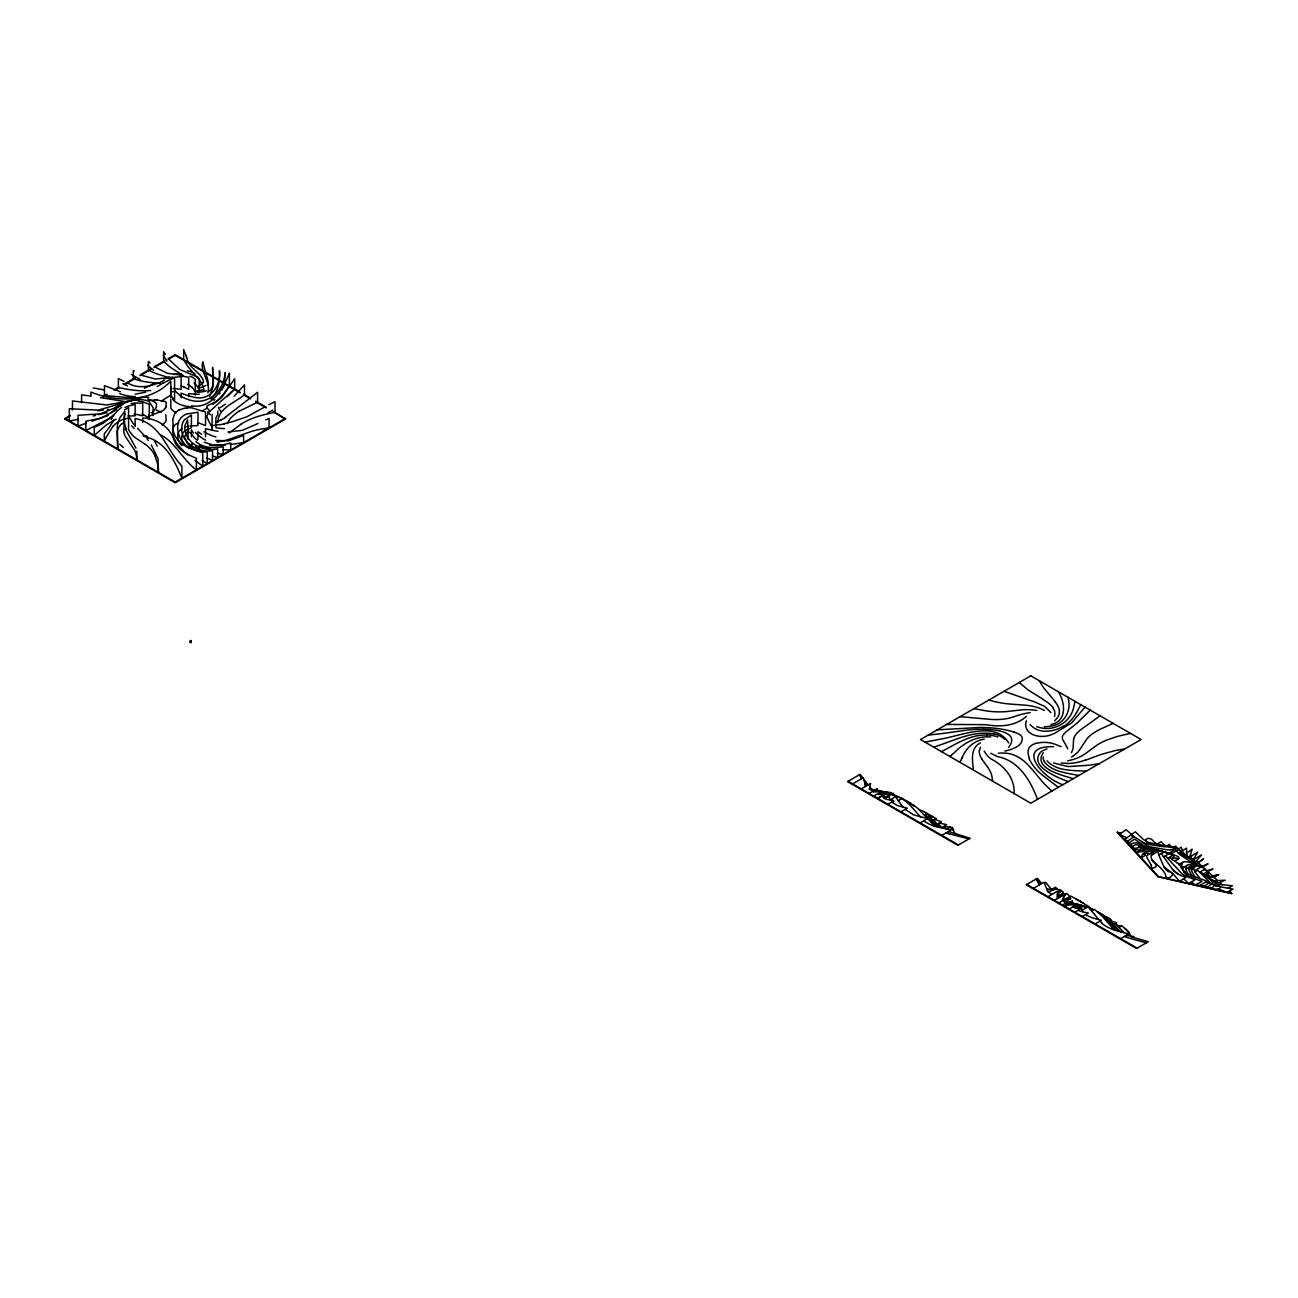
<?xml version="1.0" encoding="UTF-8"?>
<svg xmlns="http://www.w3.org/2000/svg" width="1298" height="1298" viewBox="0 0 1298 1298"><rect width="100%" height="100%" fill="white"/><g stroke="black" fill="none" stroke-linecap="round" stroke-linejoin="round"><path stroke-width="1.5" d="M190.238 641.05L190.206 640.936M217.804 422.385C217.983 407.929 235.246 402.721 244.495 394.673L244.495 384.825L234.062 396.296M1188.871 868.605L1193.543 865.782L1190.558 866.172A2.693 1.558 0 0 0 1189.828 866.577L1189.033 870.358L1191.824 875.566M190.92 642.737L190.871 641.05M191.017 640.904L190.417 642.186L190.498 640.368M189.849 641.666L190.79 641.958M190.433 641.78L190.417 642.624M217.837 411.223L217.772 413.624A44.051 13.564 -14.9 0 1 217.577 415.425M1067.134 902.483L1063.549 901.136L1067.783 897.794M172.537 419.822L174.938 413.089A12.493 9.557 -0.3 0 1 178.816 410.282M191.066 642.137L191.163 641.05M1059.282 713.089L1059.346 710.915M123.862 429.833L124.786 411.401L119.935 417.664L117.339 425.16L117.729 448.913L117.145 431.763A31.525 18.204 0 0 1 121.72 423.781M1054.657 716.382L1054.82 714.809A32.32 18.659 0 0 0 1054.284 710.136L1052.694 707.459M861.272 788.892L870.569 783.538L870.277 784.884A62.58 36.133 0 0 1 870.017 785.89L869.465 789.444L873.716 790.579M1057.335 894.436L1057.984 890.899L1047.973 896.675M1156.729 849.492A9.118 5.257 0 0 0 1152.689 852.186C1145.582 861.953 1164.679 865.295 1151.358 868.573A20.362 11.763 0 0 0 1151.131 864.874M190.579 642.137L190.968 641.683M979.552 750.374L980.396 747.307M1181.748 864.127L1182.413 862.699A3.423 1.979 0 0 1 1184.733 861.742L1187.021 861.791A16.111 9.297 0 0 1 1192.456 863.332L1195.166 864.468A77.069 44.489 0 0 1 1200.374 867.372L1194.549 870.844M1073.706 739.341L1073.495 740.769A56.252 32.482 0 0 0 1073.43 741.904L1073.186 747.486A54.889 31.687 0 0 1 1072.018 751.38L1071.499 752.662M1075.052 701.342L1073.56 707.897A113.413 65.484 0 0 1 1072.992 709.746C1069.438 722.029 1056.134 729.865 1043.657 728.292A29.465 17.02 0 0 1 1036.761 726.702M1190.493 854.214L1192.148 849.152L1186.615 853.192A25.214 14.554 0 0 0 1186.972 854.895L1187.508 856.258M1057.205 894.987L1057.902 898.297M1057.351 894.744L1058.665 894.695A9.037 5.224 0 0 0 1061.423 894.354L1062.786 894.825M124.786 413.948L123.862 419.059A27.858 21.758 17.1 0 0 123.975 422.953M170.784 399.622L170.833 407.945A17.069 9.849 0 0 0 172.212 409.941L172.634 410.363A20.768 11.99 0 0 0 173.981 411.498M170.784 386.544L170.833 395.046A16.971 9.832 10.4 0 0 172.147 397.253L172.634 397.707A20.671 11.487 13.3 0 0 173.916 399.054M207.826 392.726C211.103 381.807 199.892 372.688 202.699 361.801L207.972 380.671L208.118 385.652M1195.474 861.856L1195.701 861.629A61.055 35.241 0 0 0 1197.437 859.779L1201.542 854.847L1194.371 859.227L1193.673 861.109A6.896 3.975 0 0 0 1191.742 860.168M166.128 406.663L166.112 402.429A10.481 5.176 -16.7 0 0 164.878 401.439L156.928 400.076M217.285 415.474L215.89 417.972L215.89 426.474M106.306 437.085L112.975 426.231M962.305 757.383C965.939 748.037 974.117 740.671 984.176 739.146M1080.796 704.636L1076.496 712.878M106.176 437.361L105.398 438.951M961.558 758.941L960.666 760.774M224.408 385.165L225.187 372.672C223.029 394.835 203.786 408.27 183.196 397.415A13.759 7.042 15.2 0 1 180.584 396.101M105.203 439.341L104.311 441.142L104.311 433.84L109.292 427.383M959.92 762.267L960.585 760.92M224.035 385.912L223.353 387.258M222.737 388.443L221.926 389.984M227.134 423.683L228.773 420.925M109.486 427.058L113.867 420.098M220.076 393.083L219.427 394.057M1063.727 897.015L1065.999 893.624L1054.333 900.358M1081.786 906.036L1081.38 908.357L1083.051 911.715M1064.652 895.685L1064.003 896.61M1085.014 707.069L1071.596 722.954L1054.722 733.24A55.619 32.109 0 0 1 1051.867 734.457C1043.089 738.448 1026.329 736.745 1025.631 724.787A50.444 29.124 0 0 1 1026.41 720.763M209.611 396.49L212.986 387.323L212.629 367.415C212.174 375.122 215.971 385.96 208.816 391.607M165.3 408.091L164.522 409.097A17.491 9.216 -3.8 0 1 162.85 410.655L149.27 416.123M187.626 431.52L185.16 435.365A16.144 9.313 0 0 0 184.787 437.345L187.269 443.251M1043.219 752.662C1032.786 768.773 1062.543 775.231 1073.284 778.703M208.41 412.667L206.771 416.739L209.335 422.304A113.77 65.679 0 0 1 212.109 427.74M202.65 382.991L199.065 386.123M153.067 412.034L156.149 407.653L156.571 404.522A13.629 7.269 -9.2 0 0 155.938 403.126L155.338 402.331M1008.66 747.307C1023.149 728.373 981.953 728.567 973.192 729.525A107.328 61.963 0 0 0 964.544 730.417L944.782 733.192A206.447 119.189 0 0 1 939.022 733.922L928.086 735.106M1195.247 864.5L1203.652 858.789L1199.157 862.164M184.576 419.708L191.406 415.068L191.406 427.74L186.815 429.752M1090.271 710.087L1078.362 721.883A144.208 83.267 0 0 1 1073.819 725.712L1066.469 731.439A49.097 28.345 0 0 0 1065.593 732.202L1063.354 734.636A13.175 7.61 0 0 0 1062.299 737.459L1062.429 738.286A23.202 13.402 0 0 0 1063.305 740.671L1065.885 745.117A115.311 66.571 0 0 1 1067.491 748.394L1067.702 748.865M208.848 412.18L234.678 388.962L234.678 378.74L221.552 397.691L216.847 401.293L207.112 405.885L206.999 407.718L209.87 411.223M1054.657 720.763L1055.647 719.725A30 17.312 0 0 0 1059.509 713.105M211.039 399.2C218.372 391.85 220.125 380.492 219.443 370.611C221.131 386.755 209.286 402.575 192.023 396.653A14.278 5.971 14.6 0 1 189.394 396.166L181.136 393.197L181.136 397.853M214.787 399.622L213.975 400.384M954.695 752.256C964.138 742.732 976.988 735.739 990.747 736.956M953.998 752.889L949.876 756.539M950.736 755.777L951.596 755.03M953.073 830.152L953.154 830.055A2.142 1.233 0 0 0 953.478 829.536L952.375 827.41L951.239 828.059L950.233 827.037M114.224 414.354L103.321 423.197L94.283 427.302L94.283 435.398L106.809 424.576L116.155 419.076M121.963 423.878L124.786 421.801M225.057 417.388L257.604 392.288L257.604 402.218L239.027 411.271M1155.837 849.93L1145.972 852.023L1144.398 853.808L1145.566 855.074L1141.25 857.913L1142.045 855.366A7.009 4.04 0 0 1 1142.938 854.084M1191.434 869.043L1196.48 866.009L1190.006 864.517A3.991 2.304 0 0 0 1188.903 864.614C1184.101 865.393 1185.869 871.867 1188.53 874.138M876.799 789.07L876.215 789.509A35.679 20.59 0 0 1 875.209 790.239L873.781 791.228A4.316 2.482 0 0 0 873.213 791.699M1198.768 862.472L1196.853 863.916M234.143 429.265L240.682 424.462M233.543 429.719L230.444 432.023A54.694 31.574 0 0 1 229.129 432.932M220.011 407.734L222.412 406.144M883.37 797.345C895.344 794.344 884.798 792.964 883.37 795.56C881.082 802.618 904.69 797.556 887.54 804.062M162.072 425.16L162.818 424.608A17.539 10.124 0 0 0 164.522 423.002L165.3 421.947A25.295 14.603 0 0 0 166.128 420.406L165.884 415.133A10.222 5.906 0 0 0 165.609 414.76M1121.196 833.219L1117.091 832.31L1157.751 876.556L1231.77 893.559L1229.238 891.239M1131.58 834.452L1135.361 831.791L1143.295 839.384L1148.795 842.759L1170.098 846.556A28.653 16.549 0 0 1 1176.118 847.87L1179.249 848.876L1171.137 854.003M225.365 404.23L222.883 405.852M929.611 818.243L932.418 816.62L926.22 814.138L926.675 817.123M1073.608 755.631L1071.499 757.026M980.396 742.943C969.914 748.037 972.559 760.693 973.338 770.039M1140.536 849.947L1136.448 852.705L1137.308 852.413M223.451 418.556L223.207 418.735A32.288 7.48 -7.7 0 1 220.871 420.13M1157.329 844.171L1160.996 841.721L1165.604 846.02M1143.197 853.938L1145.469 852.429M1147.464 855.187L1154.23 850.742M1152.802 852.234L1156.826 849.59M1152.608 852.543C1151.959 849.979 1160.704 849.801 1158.287 851.423M1100.104 715.798L1080.244 730.076A69.037 39.849 0 0 0 1078.898 731.277L1078.492 731.65A33.31 19.227 0 0 0 1073.511 739.325M1151.715 855.285L1158.319 850.969A30.73 17.75 0 0 0 1158.871 855.171L1163.414 865.766M1166.642 846.134L1169.336 844.365L1171.25 846.734M1158.773 854.96L1161.142 853.435L1172.629 869.465A26.934 15.544 0 0 0 1178.665 874.381L1185.853 877.513L1179.493 881.293L1173.36 874.171M1161.304 853.711L1163.884 852.04A43.759 25.262 0 0 0 1157.102 850.239L1156.307 850.028M1173.765 847.237L1175.745 845.971L1176.897 848.097M182.272 428.518C175.311 431.974 177.323 441.19 181.931 445.717M1163.381 856.988L1165.296 855.771L1178.827 870.325A53.234 30.73 0 0 0 1179.85 871.575A23.559 13.597 0 0 0 1185.188 875.761L1195.02 879.817L1188.757 883.467L1183.695 878.811M1165.393 855.869L1176.28 848.535L1172.565 847.48A13.678 7.902 0 0 0 1169.855 847.059L1164.533 846.718A47.929 27.68 0 0 1 1161.256 846.393L1151.91 844.917A39.427 22.764 0 0 1 1143.7 842.791L1134.079 836.658L1126.534 841.931L1129.195 842.824M1178.827 848.73L1181.31 847.14L1182.916 852.251A23.348 13.483 0 0 0 1183.354 853.111M1064.977 902.029L1070.85 898.524L1068.854 895.393A76.485 44.148 0 0 0 1066.518 893.349L1057.416 897.924M1167.94 858.367L1172.078 855.739M1146.183 851.975L1144.722 851.829A10.579 6.101 0 0 0 1137.259 852.364M1178.406 853.208L1181.91 850.985L1177.984 849.687M1182.332 850.758L1186.518 848.113L1186.567 852.672M1169.449 857.41C1171.039 860.087 1176.377 856.502 1172.727 855.074M1182.689 854.814L1184.62 853.613L1180.288 852.007M1182.9 854.96L1188.287 857.183A76.939 44.424 0 0 0 1189.99 857.978L1192.57 859.13A3.148 1.817 0 0 1 1193.284 859.503M1171.202 858.627C1173.635 863.446 1183.224 857.864 1176.442 855.869A34.559 19.941 0 0 0 1170.861 853.954M1186.421 856.258L1187.362 855.674L1183.679 854.198M186.166 430.125L184.576 431.212A14.018 8.096 0 0 0 182.969 432.867C176.901 444.792 194.375 450.536 202.764 452.71L202.764 466.177L195.041 460.433M1064.311 725.566C1054.511 732.072 1038.66 734.554 1030.174 724.544M1157.751 876.556L1231.77 893.559M1190.964 858.221A30.325 17.507 0 0 1 1191.126 856.242L1197.746 852.153L1194.128 858.27A17.831 10.303 0 0 0 1193.349 860.785M157.204 386.609L163.256 382.894M161.439 401.001L166.793 397.642A184.819 106.712 0 0 1 170.784 395.257M1179.184 864.614L1182.884 862.326M1191.872 858.822L1191.97 858.757A4.413 2.547 0 0 0 1191.304 858.416M1192.408 860.266L1193.43 859.649M1182.397 868.135L1187.07 865.295M1176.442 850.596A21.044 12.153 0 0 0 1179.249 853.954L1179.914 854.555A41.276 23.835 0 0 0 1180.855 855.285L1191.029 861.921A23.478 13.548 0 0 1 1191.467 862.229L1193.835 861.401M1193.17 863.559L1194.014 863.04M1185.934 868.914L1190.088 866.383M1188.854 868.897L1192.456 866.723M1191.515 869.838L1193.754 868.492A38.81 22.407 0 0 0 1195.036 871.883A42.282 24.419 0 0 0 1195.393 872.499L1200.131 878.632M1201.964 867.161L1208.097 863.819L1201.153 866.772M1195.052 871.867L1197.713 870.293L1209.687 882.105A24.191 13.97 0 0 0 1214.441 885.139M124.446 409.908L128.583 407.669L128.583 429.963L132.315 435.025A33.894 19.567 0 0 0 134.862 437.296L135.268 437.604A80.103 46.241 0 0 0 136.809 438.74L144.419 443.802M1199.53 872.272L1204.869 869.125A81.709 47.182 0 0 0 1199.758 865.961L1197.162 864.582M1200.455 873.246L1201.607 872.564L1211.926 881.18M1203.343 874.008L1207.594 871.526A18.594 10.741 0 0 0 1204.122 869.563M1206.994 871.915L1212.997 869.011L1211.715 869.335A33.067 19.097 0 0 0 1208.406 870.277L1207.805 870.504A13.937 8.048 0 0 0 1206.734 870.926M1204.203 874.738L1211.845 879.703M1026.394 716.382C1015.15 726.312 1000.287 727.042 986.123 724.771A162.883 94.04 0 0 0 982.7 724.625L946.534 724.446M1205.842 875.128L1208.763 873.7M1206.199 875.404L1207.335 874.738L1209.509 876.166M273.245 411.304L285.511 419.043L175.198 482.726L64.9 419.043L70.157 415.344M103.418 396.15L106.923 394.121M113.916 390.081L119.173 387.047M124.43 384.013L134.927 377.945M140.184 374.911L150.698 368.859M154.186 366.831L164.7 360.763M168.205 358.751L175.198 354.695L239.984 392.11M64.9 419.043L70.157 416.009M103.418 396.799L106.923 394.787M115.668 389.724L119.173 387.713M126.182 383.673L134.927 378.61M140.184 375.576L150.698 369.508M154.186 367.496L164.7 361.428M168.205 359.4L175.198 355.36L239.984 392.759M64.9 418.378L175.198 482.061L285.511 418.378M852.608 783.878L863.251 777.745A81.157 46.858 0 0 1 864.63 782.662L864.874 784.495M867.194 785.485L865.263 781.153L868.167 784.917M869.125 793.419L877.172 788.762M874.073 796.274C877.708 790.579 899.985 793.305 884.425 798.351M877.562 798.286L884.571 794.246L877.854 794.506M877.837 798.448L884.068 794.847M890.071 793.484L891.434 792.705L887.313 792.007A9.118 5.273 0 0 0 885.528 791.942L885.058 791.958M891.791 794.1L892.959 793.419M890.233 799.99L895.815 796.145L889.049 793.808M898.248 800.704L902.24 798.416M906.539 801.888L907.432 801.385L903.116 799.081M910.888 803.77L914.895 806.236A53.169 30.698 0 0 1 918.221 808.735L934.511 826.096M900.974 811.818L907.302 808.151L897.243 805.523L891.531 801.807M914.457 805.912L913.127 804.938M924.744 814.949L926.009 814.219M926.999 817.497L929.206 816.231M929.06 816.977L930.471 816.15L929.044 816.913A24.548 14.181 0 0 0 930.26 819.216M920.136 822.867L927.535 818.6L913.468 814.82L905.209 809.368M930.99 817.432A32.937 19.016 0 0 0 932.678 820.385L936.377 818.714L924.192 811.737M933.895 820.158L937.253 824.327L941.472 821.748L935.031 819.492M938.324 823.565L941.845 827.524L946.745 824.684L939.314 822.997M946.745 829.049L950.671 826.794A4.202 2.418 0 0 1 949.649 827.053L943.954 826.534M941.796 835.377L951.126 829.99L938.032 827.069L932.954 820.807M956.561 833.9L955.101 833.462M1033.468 888.303L1043.981 882.234L1047.875 891.823L1052.061 894.322M1044.371 883.078L1045.669 882.332L1051.429 889.487M1051.494 889.503L1055.517 887.167L1057.399 889.162M1057.87 891.694L1060.839 889.974L1056.669 889.13A3.148 1.817 0 0 0 1055.745 889.211L1055.55 889.244M1057.562 893.478L1061.796 891.028L1062.786 891.775M1056.961 897.048L1062.591 893.884L1063.062 894.663M1058.827 902.954L1068.773 897.21M1070.055 896.61L1070.931 896.091L1087.026 905.436A91.266 52.699 0 0 1 1088.47 906.393L1092.932 909.947M1062.413 905.014L1066.08 902.889M1064.117 906.004L1072.683 901.055L1068.725 902.013A30.276 17.474 0 0 0 1068.14 902.175L1067.8 902.272A11.163 6.441 0 0 0 1066.177 902.824M1076.204 899.027L1083.7 903.343M1065.139 906.588L1068.789 904.479M1080.131 901.136L1081.477 901.948M1069.244 908.957L1076.723 904.641L1072.375 904.803M1074.03 907.464L1076.48 906.053M1075.734 907.756L1080.098 905.42L1077.746 905.533A2.418 1.395 0 0 0 1076.902 905.809M1075.928 907.773L1078.265 908.048L1082.224 905.793L1086.978 907.416L1071.402 903.96A6.717 3.878 0 0 0 1069.568 904.203A2.872 1.655 0 0 0 1068.919 904.414M1074.809 912.17L1081.412 908.373L1078.265 908.048M1082.126 910.223L1088.211 906.702L1098.546 919.39M1091.537 910.758L1094.149 909.249A109.6 63.278 0 0 1 1101.775 915.788L1113.213 928.751A68.697 39.67 0 0 0 1114.252 929.79M1082.305 916.502L1088.341 913.013L1083.603 912.04A37.723 21.79 0 0 1 1082.337 911.731A14.327 8.275 0 0 1 1078.119 910.271M1098.449 912.737L1099.747 913.078A107.474 62.044 0 0 1 1105.701 918.822L1115.177 930.244M1101.97 915.09L1102.651 914.684A79.438 45.868 0 0 1 1107.794 920.412L1114.998 930.066M1103.657 915.707L1105.036 917.151M1105.296 917.426L1105.734 917.167A6.652 3.845 0 0 0 1104.841 916.859M1095.171 923.933L1101.385 920.331L1093.516 918.173A25.652 14.813 0 0 1 1086.88 915.317L1085.874 914.538M1106.22 918.481L1107.308 917.848L1104.355 916.145M1106.723 918.189A43.207 24.954 0 0 0 1108.151 920.104C1115.112 921.402 1108.314 917.215 1104.728 916.356M1113.911 924.387L1116.718 922.764L1110.163 920.59L1120.482 931.769L1128.887 933.895L1120.661 938.649M1119.282 927.275L1121.829 925.799L1125.918 929.417M1124.863 928.427L1128.546 931.753A13.434 7.756 0 0 1 1129.114 932.954M1132.797 937.27L1133.9 936.637L1126.242 935.42M1209.201 877.675L1210.401 876.977M116.723 409.568L101.049 418.118L85.879 421.217L85.879 430.514L110.898 417.778M1209.509 877.48A6.961 4.008 0 0 1 1213.987 877.416L1218.741 874.609L1216.194 875.047M1213.127 882.023L1215.983 882.251A27.112 15.657 0 0 1 1219.098 882.754L1225.182 880.206L1216.161 880.693A6.117 3.521 0 0 1 1213.37 880.531M263.818 407.491L246.701 416.853L230.444 422.369M1193.722 863.202L1193.04 863.267A19.438 11.228 0 0 0 1193.511 861.612M1228.038 888.205L1232.419 885.788L1219.99 884.49M943.338 750.682C956.853 743.413 970.823 734.506 986.772 734.993M268.913 404.749L274.998 401.65L274.998 412.277L268.913 413.591A100.709 58.134 0 0 0 260.687 415.636L259.6 415.977A62.742 36.214 0 0 0 240.601 424.414M941.488 751.639L942.591 751.071M1070.379 898.897L1068.432 899.238A22.098 12.753 0 0 1 1066.291 899.254L1065.999 899.254M257.945 423.505L242.418 430.336L228.042 431.958M178.686 410.119L184.3 408.302M220.725 420.114L215.89 422.191M265.619 419.903L269.075 418.394L269.075 427.886L267.859 428.064A90.26 52.115 0 0 0 256.323 430.109L254.895 430.498A65.874 38.031 0 0 0 251.471 431.407L228.432 439.519A42.883 24.759 0 0 1 218.145 441.872M168.107 380.411L174.581 377.864L174.581 400.206M120.438 405.609L100.238 413.851L78.026 415.279L78.026 425.987L86.349 423.229M1113.197 723.343L1099.795 729.411A67.82 39.151 0 0 0 1090.466 735.301L1088.405 737.183A45.284 26.138 0 0 0 1087.302 738.302L1081.185 747.534A80.151 46.274 0 0 1 1080.553 748.557L1078.313 751.591A37.95 21.904 0 0 1 1073.576 755.598M1055.534 889.227A10.368 5.987 0 0 0 1053.538 889.909L1052.97 890.12A9.557 5.516 0 0 1 1047.502 891.337M178.686 422.84L178.118 423.067A12.25 7.074 0 0 0 174.305 425.63C168.61 436.696 179.854 448.248 187.869 454.884M164.181 380.476C153.18 385.749 140.054 389.789 128.534 383.478M1050.877 724.544C1067.216 721.412 1065.447 702.607 1058.292 691.672M92.012 421.201L105.933 416.22M1178.795 858.497L1172.581 857.864M145.684 392.207L135.219 394.17M933.635 747.129C953.219 741.223 972.965 729.898 994.09 734.068M106.371 416.074L108.172 415.522M169.567 378.594L170.087 378.432A30.779 21.595 -24.7 0 1 174.5 377.329L181.136 376.517L181.136 389.286L174.5 388.605A42.396 24.484 0 0 0 173.072 388.491M124.446 419.124L128.583 418.021M1036.096 743.397L1038.384 742.91A19.827 11.439 0 0 1 1051.055 743.056L1052.97 743.608A31.541 18.204 0 0 1 1054.868 744.192L1061.147 746.674M95.549 415.409L93.196 415.993M200.995 390.26L195.268 391.331L192.266 387.729M98.405 414.711L102.996 413.608M103.564 413.478L107.053 412.715M1067.702 760.823L1068.708 760.596A50.492 29.156 0 0 0 1075.555 758.73L1076.951 758.194A29.075 16.793 0 0 0 1078.638 757.48L1080.666 756.491A50.606 29.221 0 0 0 1084.787 754.008L1085.371 753.619A92.466 53.38 0 0 0 1087.675 751.964L1096.924 745.166A60.941 35.192 0 0 1 1105.718 740.46L1115.923 736.891A103.97 60.032 0 0 1 1124.263 734.782L1130.607 733.419M131.763 400.547L106.663 404.944L72.477 400.968L72.477 409.925M131.098 403.646L131.65 403.516A21.028 13.97 -22.5 0 1 135.414 403.029L142.715 403.159L142.715 415.831L135.43 414.208A20.216 11.666 0 0 0 134.051 414.03M224.749 423.765L223.727 423.975M78.205 419.351L69.346 420.99L69.346 408.724L98.405 410.119L132.428 400.076L140.817 399.346L147.485 400.709A15.105 8.81 -14.9 0 1 149.205 401.666L153.067 407.653L153.067 415.62M170.995 392.093L174.581 391.461M924.939 742.131L935.631 740.12A171.255 98.875 0 0 0 939.898 739.211C960.033 736.307 995.258 719.887 1008.66 742.943M1030.174 712.602L1027.432 713.073A50.671 29.254 0 0 0 1020.212 714.679L1014.111 716.674A84.094 48.545 0 0 1 1012.278 717.259L1008.562 718.281A33.553 19.373 0 0 1 994.885 719.546L994.479 719.579A68.486 39.54 0 0 1 991.996 719.514L960.066 716.658M172.634 377.134L155.387 379.048L142.358 375.479M220.546 424.543L212.109 425.614M1170.78 849.671L1172.792 849.33A24.5 14.148 0 0 1 1175.599 848.924M97.772 410.833L103.321 410.038M1090.028 765.09L1099.195 763.743M1124.685 749.011L1118.081 750.049A76.76 44.327 0 0 0 1115.112 750.585L1101.012 754.479A117.729 67.967 0 0 0 1098.789 755.274L1088.065 759.298A90.146 52.05 0 0 1 1085.777 760.093M1088.892 765.252L1068.076 766.583L1053.57 762.997M230.265 444.549L243.602 442.618L243.602 435.43L228.513 440.817L215.776 440.428M107.328 409.487L108.675 409.324M189.897 425.939L197.977 425.549L197.977 412.212L186.328 414.078A13.564 10.076 -2.5 0 0 184.348 415.1C173.023 421.915 177.68 438.643 186.101 445.912M225.284 445.133L217.561 445.587A30.633 17.685 0 0 1 209.546 445.198M186.847 407.913L188.713 407.783A17.215 11.374 -3.6 0 1 191.78 407.864L205.538 412.018L205.538 425.549L197.88 422.629M127.983 415.993L135.138 415.831L135.138 404.441L129.232 405.852A23.429 16.566 -21.5 0 0 124.997 407.458M148.978 400.417L154.819 400.092M937.188 729.849L982.115 727.334M1044.306 726.734L1044.728 726.718A32.385 18.707 0 0 0 1050.991 726.117C1063.662 724.592 1071.434 711.385 1068.4 699.298M1071.548 904.836L1070.964 904.852A17.572 10.141 0 0 1 1069.877 904.868A3.456 1.996 0 0 1 1069.017 904.82L1068.919 904.787M138.123 401.196L139.373 401.212M1067.216 763.305L1066.713 763.305A44.294 25.571 0 0 1 1064.474 763.224L1061.147 762.997M1053.57 746.674C1014.176 745.766 1042.716 778.2 1062.867 784.706M138.399 398.454L104.473 395.517L104.473 385.62L120.422 391.736M1065.106 899.222L1062.819 899.141M1086.329 771.158C1073.057 770.298 1056.783 771.515 1047.015 760.823M919.714 810.001L920.899 810.26A26.057 15.041 0 0 1 924.16 811.753M1068.968 903.197L1071.061 903.327A32.239 18.61 0 0 1 1081.672 905.615M222.672 449.741L230.719 450.033L230.719 443.056L223.889 444.581A60.13 58.475 56.2 0 1 222.672 444.776L213.326 445.084L204.37 442.245M181.46 375.122L167.296 373.289L156.101 367.594M126.523 401.763L100.352 397.61M160.173 383.348L148.459 382.261A55.457 32.012 0 0 1 145.003 381.709L143.721 381.466A75.576 43.629 0 0 1 134.294 379.13L133.305 378.87L133.305 370.482L134.278 371.066M191.552 405.868C211.85 409.048 223.013 388.962 229.422 373.094L229.422 385.944L224.457 392.759A134.392 77.588 0 0 1 220.968 396.961A80.411 46.42 0 0 1 212.888 404.359M873.603 791.91L876.815 791.845A25.992 15.008 0 0 1 888.935 793.922M944.409 827.021L946.112 828.919M183.845 376.452L188.713 377.247L188.713 389.286L183.845 387.031M874.592 790.66L877.448 790.985M1144.609 848.86L1155.431 849.979M1154.912 850.076L1153.89 849.963A23.77 13.726 0 0 0 1149.525 849.784L1142.532 850.222A2.921 1.687 0 0 1 1140.455 850.028L1133.722 849.736L1138.946 847.221M147.81 399.151L148.929 399.313M1036.729 710.412L1034.052 710.071A36.571 21.109 0 0 0 1022.061 709.811L1020.374 710.006A75.381 43.515 0 0 0 1018.135 710.249L1006.112 711.629A52.747 30.454 0 0 1 986.431 710.915L973.971 708.627M218.113 431.228L217.561 431.163A26.138 8.534 14.5 0 1 213.635 430.563L205.538 428.664L205.538 436.923M1069.666 902.808L1072.862 903.278M89.951 395.955L81.596 394.852L81.596 402.656M998.324 753.278C1025.972 750.098 1033.597 776.561 1051.997 790.969M1156.129 850.239L1157.897 850.336A39.216 22.634 0 0 1 1168.622 853.808M1135.977 848.211C1128.822 849.038 1135.182 842.175 1138.881 845.598M873.213 789.606L871.12 789.249M873.554 789.671L875.16 789.93M875.566 789.995L878.714 790.547A61.574 35.549 0 0 1 895.085 795.366L902.013 798.53A107.345 61.98 0 0 1 909.882 804.955L920.59 817.042M1078.833 775.474C1067.118 773.073 1052.224 771.872 1044.517 762.023A20.151 11.633 0 0 1 1043.787 760.514M210 448.475L208.361 448.167M1155.642 849.898L1146.459 848.405M217.366 453.31L223.224 454.349L223.224 446.723C213.943 448.297 203.218 448.362 195.884 441.515M1156.534 849.947L1161.532 851.147A28.929 16.712 0 0 1 1172.467 855.528M1221.029 886.94L1233.1 889.13L1227.016 892.44L1217.897 888.676M1121.164 926.172L1117.416 925.425M1155.983 849.882L1149.282 848.503A24.484 14.132 0 0 1 1140.601 845.29M1214.879 885.496C1226.091 885.869 1217.362 892.099 1211.05 887.637M1156.713 849.979L1159.292 850.579M1133.235 846.361C1125.317 845.485 1137.34 839.595 1140.731 845.209M1155.642 849.736L1153.013 849.103A31.687 18.302 0 0 1 1142.045 844.576M1160.574 850.888L1164.192 851.812A32.174 18.578 0 0 1 1172.873 854.96M1210.985 884.23C1218.725 884.36 1210.304 890.558 1206.54 886.745M968.973 838.93L949.601 833.9A54.208 31.298 0 0 1 946.193 832.845M1146.329 942.835L1130.444 938.519A52.245 30.162 0 0 1 1125.009 936.653L1124.49 936.426M1120.58 931.786L1116.475 930.634A38.015 21.952 0 0 1 1101.613 923.105M160.514 434.83C175.473 442.229 182.726 459.979 196.387 469.844L196.387 458.291C187.869 454.608 178.378 450.731 174.549 441.45C170.249 427.074 157.739 418.427 142.715 418.005L142.715 422.418M1169.66 853.581L1170.877 853.922M1131.483 936.913L1148.276 941.748L1136.529 948.465L1026.231 884.782L1037.394 878.292L1041.694 883.549M1218.773 886.323L1215.123 885.35L1216.583 885.869M948.465 831.531L970.109 838.248L957.859 845.306L847.562 781.623L860.12 774.354L862.862 777.973M171.401 378.416L157.399 374.051A84.062 48.529 0 0 1 150.097 370.936L148.41 370.157L148.41 361.542L150.081 362.953M988.914 700.011L993.7 701.326A59.757 34.494 0 0 0 1005.009 703.532L1010.055 704.051A112.683 65.062 0 0 0 1013.235 704.311L1023.359 705.009A79.681 45.998 0 0 1 1025.615 705.22L1026.037 705.268A45.771 26.431 0 0 1 1032.105 706.112L1036.713 707.232A24.954 14.408 0 0 1 1039.601 708.221L1044.306 710.412M1058.746 891.191L1060.596 891.726M1131.402 844.576L1128.059 843.603L1134.549 839.108L1142.208 844.495M156.928 410.493L161.487 412.05M1207.951 882.981C1214.879 883.305 1205.988 889.536 1202.84 885.885M890.266 793.37L892.083 793.922M950.071 834.03L946.242 832.813M212.564 456.036L217.675 457.577L217.675 448.946C203.348 451.899 185.517 443.867 184.787 427.756A17.215 13.418 11.5 0 1 185.16 424.965L187.626 419.789L188.178 439.389M1081.737 905.55L1082.289 905.712A24.532 14.164 0 0 0 1076.659 904.641M1084.43 906.296L1087.237 907.27M1014.03 732.072L1018.313 733.743A12.818 7.399 0 0 1 1020.601 735.268L1020.877 735.544A10.173 5.873 0 0 1 1021.769 736.729L1022.061 737.378A13.694 7.902 0 0 1 1022.321 739.097L1021.802 741.369A26.057 15.041 0 0 1 1021.25 742.505L1020.277 743.965A19.048 11.001 0 0 1 1015.425 747.551L1011.564 749.189A48.951 28.264 0 0 1 1004.879 751.088M1181.926 866.529L1183.873 867.226M1206.037 881.829C1212.332 881.975 1202.321 888.708 1199.904 885.35M1160.428 845.485L1159.357 845.095A23.072 13.321 0 0 1 1153.76 841.688C1149.184 834.582 1140.066 840.877 1150.823 843.522M1208.146 873.473L1206.832 872.97A10.384 6.003 0 0 1 1206.28 872.727M1196.756 884.327L1198.979 885.869L1207.075 881.245L1192.927 875.988A47.653 27.518 0 0 1 1188.806 874.3L1186.632 873.083A16.744 9.67 0 0 1 1183.273 869.936L1182.413 868.2M1152.072 853.792L1153.289 854.262M1186.94 856.047L1188.676 856.712M1127.93 840.958L1124.376 839.595L1130.769 835.085L1133.414 837.129M142.034 413.948L149.27 418.021M1089.363 908.097L1091.147 909.168M199.405 448.475L197.848 447.794M1068.14 781.656C1057.383 777.21 1027.951 766.355 1041.061 751.688A29.643 17.117 0 0 1 1047.048 748.897M1169.628 852.802L1171.656 853.678M1192.894 863.235L1191.889 862.553M1089.752 908.568L1090.953 909.087M1089.963 908.649L1093.24 909.768M1188.936 857.118L1190.152 857.637M206.999 458.145L212.548 460.53L212.548 450.633C196.29 453.635 175.83 439.065 183.213 421.558A14.359 11.195 3.9 0 1 184.592 419.725M1091.813 909.119L1092.997 909.671M901.867 798.627L895.912 796.015A49.697 28.686 0 0 0 877.513 790.855M1126.891 837.827L1119.557 834.387L1126.112 829.682L1134.241 836.756M1191.337 858.384L1186.859 856.307M1190.185 876.831L1201.948 881.342L1195.507 885.058L1191.402 881.926M1004.003 691.282L1031.65 700.904A92.499 53.396 0 0 1 1033.792 701.585L1044.647 706.372L1050.877 712.602M124.04 381.417L118.378 378.578L118.378 387.502L124.786 388.8A85.571 49.405 0 0 0 129.054 389.546L132.785 390.065A50.59 29.205 0 0 0 150.811 390.52M1097.248 911.699L1098.854 912.51M907.27 801.483L911.212 803.576M1097.702 912.105L1098.676 912.608M196.615 447.193L195.414 446.544M990.747 753.278L995.696 755.712A79.21 45.722 0 0 0 998.048 756.75C1019.06 760.904 1030.661 780.828 1037.508 799.373M1099.438 912.802L1100.509 913.386A28.118 16.241 0 0 1 1102.164 914.344L1102.635 914.701M906.978 801.645L914.879 806.22M1191.921 860.006L1187.556 857.702A76.274 44.035 0 0 1 1179.525 852.591M1168.606 871.51C1178.243 873.343 1165.799 882.932 1165.458 874.56A40.838 23.575 0 0 0 1161.888 869.319L1160.428 867.762A88.962 51.352 0 0 0 1159.082 866.496L1152.624 860.59A33.845 19.535 0 0 1 1151.91 859.795M243.489 394.121L250.482 398.162M255.738 401.196L266.252 407.264M243.489 394.787L250.482 398.827M255.738 401.861L266.252 407.929M273.245 411.969L285.511 419.043M848.129 781.299L958.427 844.982M1026.75 884.425L1137.097 948.14M202.147 460.595L207.258 463.581L207.258 452.11C191.893 450.682 172.894 444.549 172.812 425.858M183.472 375.706L170.817 367.61A94.657 54.646 0 0 1 165.527 363.132M193.694 448.459L192.656 447.81M1042.911 699.184L1028.081 689.952L1019.206 682.472M180.665 396.068L174.581 390.552M1163.998 866.853L1173.003 873.83M201.596 434.311L197.977 431.715L197.977 439.341M1174.706 861.045L1176.929 862.635A28.881 16.679 0 0 1 1181.245 867.324M1173.408 870.325L1178.162 873.96M191.65 447.145L190.238 446.09M1142.029 842.013L1146.02 844.949A37.658 21.742 0 0 0 1154.506 849.557M1058.357 787.302L1042.878 775.523A85.7 49.47 0 0 1 1029.071 758.47M192.412 444.597L191.455 443.835M189.151 448.556L186.328 446.139M190.011 445.912L188.94 444.987M149.789 415.766L149.238 415.279A15.252 8.81 0 0 0 148.67 414.841M1190.298 855.496L1191.11 856.258M1196.318 861.012L1197.762 862.343M1198.297 862.829L1202.126 866.35M1202.792 866.967L1206.994 870.812M1208.13 871.85L1212.624 875.988M1214.052 877.286L1217.67 880.612M1220.234 882.965L1222.181 884.749M1115.404 923.527L1124.068 932.694M165.495 363.148L163.613 361.347L163.613 351.693L165.495 354.516M1101.937 922.992L1100.055 921.093M188.551 444.614L187.61 443.656M951.223 828.043L953.381 830.574A19.665 11.357 0 0 1 954.306 832.213L954.484 832.699A17.085 9.865 0 0 1 954.679 833.332M935.858 826.485L930.195 819.233M137.556 428.308L144.743 435.998M1117.448 832.067L1158.189 876.28M1117.61 930.974L1108.963 921.077M871.867 789.379L869.709 786.864M135.268 425.793L134.457 424.868M939.979 827.54L937.253 824.327M1040.379 884.311L1036.112 879.054M169.34 359.757L179.773 369.492L198.237 377.377A24.922 9.232 -17.2 0 1 199.032 378.74L200.671 382.001M146.917 438.61L148.329 440.509M1055.485 701.975L1044.355 688.703A117.339 67.739 0 0 1 1041.629 684.744L1039.276 680.704M193.451 433.11L191.406 429.881L191.406 436.615M1183.808 871.85L1181.196 867.34M863.77 779.319L865.036 781.445M981.791 758.973L981.937 759.216A77.929 44.992 0 0 0 982.781 760.482L987.243 766.55A97.837 56.495 0 0 1 988.119 767.799L989.579 770.168A60.325 34.835 0 0 1 992.207 778.119L992.499 781.088M984.176 751.104L985.685 753.44A40.465 23.364 0 0 0 990.845 758.811C1004.052 765.577 1014.939 777.94 1014.16 793.597M151.298 444.987L157.983 458.535L158.551 472.472L157.366 463.061L154.787 455.517M859.373 774.776L861.515 778.751M1036.323 879.427L1039.374 884.895M135.965 448.151L125.533 429.216M128.583 415.847L132.315 422.158A32.239 15.754 30.7 0 0 134.311 424.884M186.798 357.469C188.226 368.243 201.417 372.412 203.543 381.498A23.591 7.285 -10.7 0 1 202.764 382.991M185.89 355.327L183.667 349.535L183.667 359.578L185.565 362.856A108.708 62.758 0 0 0 187.853 366.344L199.243 380.103L199.065 391.185M1151.066 864.874L1147.448 858.4A12.088 6.977 0 0 1 1146.783 855.982M1029.46 758.421L1028.681 756.069A41.325 23.851 0 0 1 1028.097 750.828L1028.892 748.281A13.337 7.707 0 0 1 1036.047 743.332M1131.012 936.783L1130.493 935.469A39.962 23.072 0 0 0 1125.853 929.449M136.842 451.087L136.842 459.33M199.178 391.461L199.032 390.503A24.191 13.97 0 0 0 198.059 387.891M1191.483 869.628L1191.45 869.271A8.632 4.981 0 0 1 1192.424 866.723M1068.351 698.827L1068.238 697.415M1043.219 757.026L1043.251 757.691A32.012 18.48 0 0 0 1043.738 760.514M187.626 425.241L188.064 429.638A20.736 15.625 17.1 0 0 189.135 432.867M212.109 414.305L212.109 430.011M195.268 395.111L195.268 379.259L192.623 377.296A26.382 11.293 -20.1 0 0 189.962 376.258M188.713 396.604L188.713 393.586L195.917 394.186A17.345 5.906 10.5 0 0 199.275 394.203M170.784 397.999L170.784 381.174C150.211 402.851 116.982 402.461 90.941 392.093L90.941 396.296M149.27 419.595L149.27 404.311L142.034 401.471A17.864 11.098 -20.8 0 0 139.34 401.277M135.138 426.198L135.138 418.524C161.309 423.667 166.095 449.497 181.915 466.096L181.915 478.232C175.084 461.52 165.755 441.742 146.414 437.183A77.166 44.554 0 0 1 143.007 435.852M134.165 428.486A79.843 35.143 33.1 0 1 131.812 425.809M146.041 435.463A64.381 46.631 20.2 0 1 148.215 438.156M154.576 440.979A44.343 23.478 34.1 0 1 157.107 446.22M144.613 443.721A56.074 32.369 0 0 1 154.851 455.501M126.409 429.07A43.402 33.943 16.6 0 1 124.543 422.953M119.708 444.322A84.597 19.356 24.2 0 1 123.342 447.453M136.793 459.33A77.15 44.538 0 0 0 135.868 453.262L135.625 452.742A55.051 31.785 0 0 0 134.489 450L125.76 437.134A36.328 20.979 0 0 1 123.667 429.833M111.174 419.627A31.898 24.078 -17.6 0 1 121.688 407.345M113.104 426.279A31.152 17.977 0 0 1 124.219 418.93M111.174 412.78A34.429 24.354 -21.5 0 1 123.099 404.311M114.97 407.783A35.176 24.11 -23.2 0 1 130.936 400.839M119.903 404.603A34.997 23.315 -23.8 0 1 138.578 399.687M148.491 399.833A19.016 10.611 -17.1 0 1 155.062 402.494M133.256 398.616A40.546 25.619 -26.2 0 1 148.816 397.512M151.055 412.44A19.454 11.228 0 0 1 152.515 413.299M166.209 406.663A25.165 12.866 -6.3 0 1 165.43 408.107M154.965 399.719A64.884 42.055 -30.4 0 1 157.09 399.703M93.229 388.005A197.831 137.053 -5.7 0 1 104.197 389.935M156.409 410.038A78.918 45.56 0 0 1 157.123 410.217M206.544 390.795A29.465 9.248 9.2 0 1 197.02 392.304M192.039 406.696A16.306 8.94 14 0 1 172.569 399.249M207.063 408.189A80.411 46.42 0 0 1 202.082 410.866M176.025 412.699A15.625 9.021 0 0 1 174.175 411.417M163.418 383.105A44.359 36.669 -11.6 0 1 168.237 380.639M153.732 383.462A38.064 19.162 -24.7 0 1 144.403 388.199M135.3 396.539A39.816 38.015 22.2 0 1 119.692 393.554M163.743 379.13A56.658 39.394 -24.6 0 1 169.324 377.183M127.48 385.831A90.892 84.548 17.5 0 1 122.839 383.689M179.887 376.323A27.664 14.992 -24.1 0 1 183.862 376.42M173.656 374.457A43.045 23.056 -23.7 0 1 181.477 373.905M140.087 379.373A85.035 76.712 13.2 0 1 131.682 374.473M181.233 386.106A35.435 20.46 0 0 1 183.927 386.95M187.22 370.757A43.515 18.626 -20.1 0 1 194.927 373.662M153.635 370.287A94.267 86.333 -3.9 0 1 147.599 365.225M187.545 384.338A36.458 21.044 0 0 1 192.526 387.631M167.004 361.071A113.916 98.648 -9.1 0 1 163.402 355.538M194.002 382.942A42.915 24.776 0 0 1 198.286 387.842M186.571 357.55A127.885 107.053 -11.7 0 1 185.679 355.392M200.525 382.034A42.542 24.565 0 0 1 203.932 390.146M203.38 389.562A20.768 6.003 3.2 0 1 201.093 390.292M205.911 385.311A33.229 9.248 2.2 0 1 198.918 387.972M224.457 428.648A46.485 14.57 14.3 0 1 215.874 427.707M263.283 430.871A91.444 30.681 -24.3 0 1 269.238 428.097M218.113 441.807A25.295 14.603 0 0 1 216.977 441.953M215.971 437.02A31.363 18.529 23.2 0 1 203.916 431.845M205.733 440.2A28.637 20.184 20.8 0 1 195.365 432.299M208.41 448.053A29.465 17.02 0 0 1 199.211 445.474M197.377 440.346A29.578 22.293 17.1 0 1 190.433 432.526M185.598 426.928A13.629 7.869 0 0 1 186.328 426.701M184.316 408.383A22.829 15.803 -3.6 0 1 186.863 408.01M173.51 425.793A41.731 33.18 13.2 0 1 172.748 419.838M207.583 411.888A117.534 49.097 -8.2 0 1 210.325 414.76M220.936 411.385A37.269 11.163 11 0 1 218.437 407.491M233.526 390.227A39.816 11.341 -52.9 0 1 227.02 396.831M225.576 417.339A68.226 15.203 -8.7 0 1 224.051 418.524M228.675 420.893A53.234 30.73 0 0 1 238.962 411.239M223.905 424.008A28.102 5.403 -1.7 0 1 220.709 424.592M229.795 422.304A56.788 9.703 -2.8 0 1 224.083 423.683M268.053 412.634A126.831 64.965 -24.5 0 1 272.71 410.168M937.951 827.183A33.164 19.146 0 0 1 923.738 820.725M903.294 807.291A180.568 104.262 0 0 1 895.425 796.372M889.795 798.773A11.439 6.604 0 0 1 889.552 795.025M871.12 789.249A20.476 11.812 0 0 1 869.238 788.86M865.409 786.491A20.946 12.104 0 0 1 864.906 784.495M893.219 793.256A4.867 2.807 0 0 0 892.553 793.824L892.44 793.938A5.257 3.034 0 0 1 892.148 794.23M1062.591 891.823A4.072 2.353 0 0 1 1062.186 894.29M1046.626 888.952A30.974 17.88 0 0 1 1053.57 889.876M1075.945 907.643A3.991 2.304 0 0 1 1076.642 905.858M1074.257 904.722A5.955 3.44 0 0 1 1075.896 904.657M1075.75 907.675A8.015 4.624 0 0 1 1072.57 907.075M1072.911 903.197A52.455 30.276 0 0 1 1087.075 907.367M1065.658 902.256A6.23 3.602 0 0 1 1063.549 901.299M1062.364 900.147A14.44 8.34 0 0 1 1063.873 897.064M1170.78 849.898A21.076 12.169 0 0 1 1163.105 849.135L1152.202 847.221A37.399 21.595 0 0 1 1147.513 845.988M1190.542 858.156A17.62 10.173 0 0 1 1190.688 854.246M1195.458 861.856A16.128 9.313 0 0 1 1194.192 862.959M1180.012 864.095A26.836 15.495 0 0 1 1176.815 862.553M1191.402 869.628A33.894 19.567 0 0 0 1193.835 874.868L1194.485 875.89A31.509 18.188 0 0 0 1195.312 876.88M1182.51 868.184A26.836 15.495 0 0 1 1181.667 864.127M1196.075 864.095A4.008 2.32 0 0 1 1197.032 864.646M1209.46 876.199A5.111 2.953 0 0 1 1210.288 876.815M1210.612 876.783A12.007 6.928 0 0 1 1216.275 875.306M1213.37 880.498A5.241 3.034 0 0 1 1211.861 879.703M1219.714 884.717A15.252 8.81 0 0 1 1211.813 881.212M1144.95 853.192A8.924 5.16 0 0 1 1149.59 853.841M1144.576 848.924A11.731 6.782 0 0 1 1138.768 847.334M1146.361 848.535A19.746 11.406 0 0 1 1138.735 845.679M1190.136 876.864A21.66 12.509 0 0 1 1183.711 871.867M1168.265 871.656A25.571 14.765 0 0 1 1163.576 865.75M981.921 758.941A35.63 20.573 0 0 1 979.276 750.358M986.805 734.863A27.436 15.836 0 0 1 997.87 736.939M994.268 733.857A24.759 14.294 0 0 1 1004.636 739.243M982.115 727.561A70.027 40.433 0 0 1 1014.079 732.023M1076.318 712.862A70.546 40.725 0 0 1 1064.766 725.76M1042.667 699.33A49.502 28.572 0 0 1 1052.938 707.394M1055.258 702.04A45.901 26.495 0 0 1 1059.541 710.801M1085.582 759.914A36.052 20.817 0 0 1 1067.232 763.565M962.159 757.707L961.704 758.632L962.159 757.707M1030.807 675.836L920.509 739.519L1030.807 803.202L1141.104 739.519L1030.807 675.836"/></g></svg>
